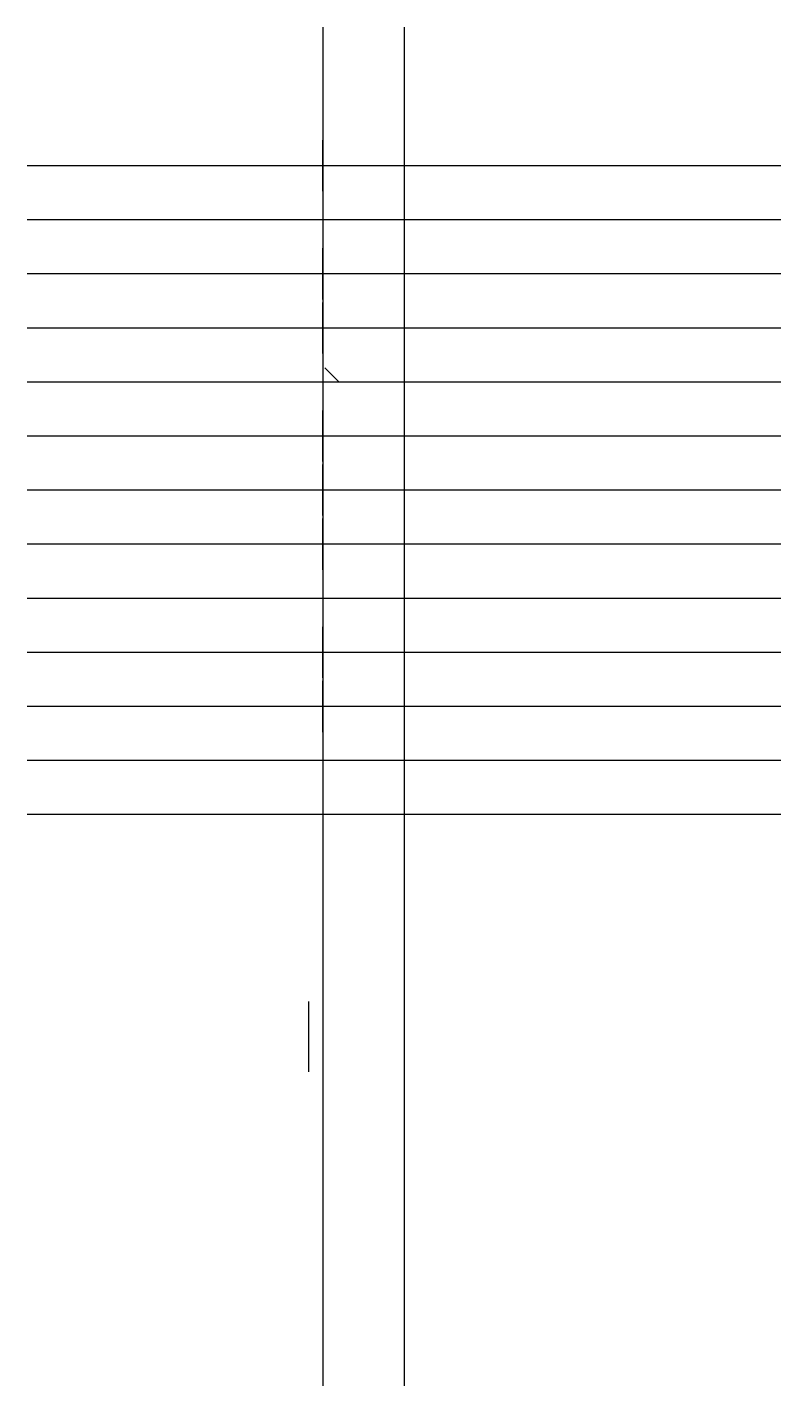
# Model space of a CAD drawing. Header units: millimetres. Extents: x -8.8 to 19, y -1.3 to 49.
import ezdxf

# ---------------------------------------------------------------- set-up
doc = ezdxf.new("R2010")
doc.units = ezdxf.units.MM
doc.linetypes.add('CENTER2', pattern=[1.125, 0.75, -0.125, 0.125, -0.125])
doc.layers.add('S-G-LINE', color=20, linetype='CENTER2')
doc.layers.add('S-L-RED', color=20, linetype='Continuous')

msp = doc.modelspace()

# ---------------------------------------------------------------- linework, layer by layer
at = {"layer": 'S-G-LINE'}
msp.add_line((2.7, 35.835, 1.2), (2.1, 36.434, 1.8), dxfattribs=at)
at = {"layer": 'S-L-RED'}
for p, q in [((2.1, 48.964, 0.6), (2.1, -1.294, 0.6)), ((5.1, 48.964, 0.6), (5.1, -1.294, 0.6)), ((2.1, 42.895, 1.8), (2.1, 44.785, 1.8)), ((19.04, 43.835, 0.6), (-8.84, 43.835, 0.6)), ((19.04, 41.835, 0.6), (-8.84, 41.835, 0.6)), ((2.1, 38.895, 1.8), (2.1, 40.784, 1.8)), ((19.04, 39.835, 0.6), (-8.84, 39.835, 0.6)), ((2.1, 36.895, 1.8), (2.1, 38.785, 1.8)), ((19.04, 37.835, 0.6), (-8.84, 37.835, 0.6)), ((19.04, 35.835, 0.6), (-8.84, 35.835, 0.6)), ((2.1, 32.895, 1.8), (2.1, 34.785, 1.8)), ((19.04, 33.835, 0.6), (-8.84, 33.835, 0.6)), ((2.1, 30.895, 1.8), (2.1, 32.785, 1.8)), ((19.04, 31.835, 0.6), (-8.84, 31.835, 0.6)), ((2.1, 28.895, 1.8), (2.1, 30.785, 1.8)), ((19.04, 29.835, 0.6), (-8.84, 29.835, 0.6)), ((19.04, 27.835, 0.6), (-8.84, 27.835, 0.6)), ((2.1, 24.895, 1.8), (2.1, 26.785, 1.8)), ((19.04, 25.835, 0.6), (-8.84, 25.835, 0.6)), ((2.1, 22.89, 1.8), (2.1, 24.779, 1.8)), ((19.04, 23.835, 0.6), (-8.84, 23.835, 0.6)), ((19.04, 21.835, 0.6), (-8.84, 21.835, 0.6)), ((19.04, 19.835, 0.6), (-8.84, 19.835, 0.6))]:
    msp.add_line(p, q, dxfattribs=at)
at = {"layer": 'S-L-RED', "extrusion": (0.05035, -0.998732, 0)}
msp.add_line((1.563, 12.924, 1.8), (1.563, 10.324, 1.2), dxfattribs=at)

doc.saveas('drawing.dxf')
